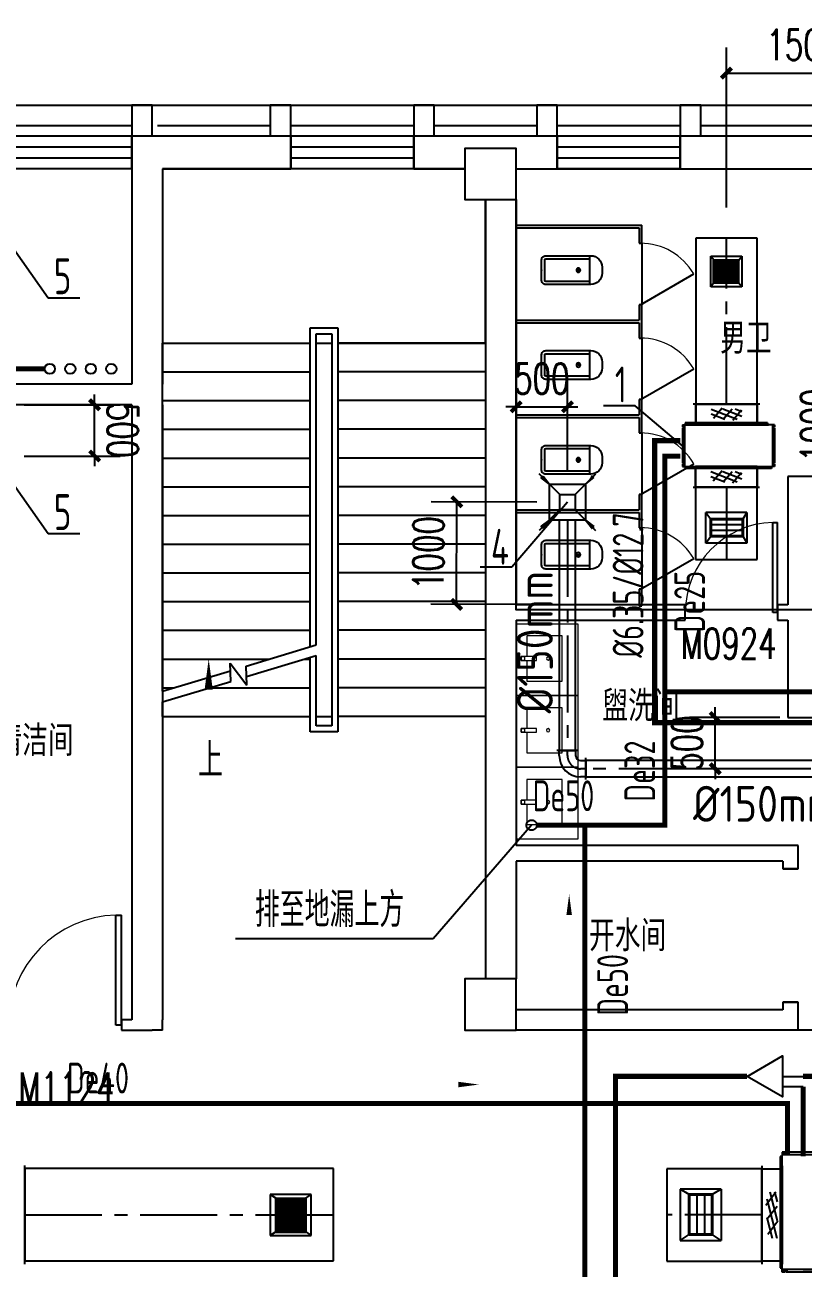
# Model space of a CAD drawing. Extents: x 1738143 to 1822243, y -608375 to -303375.
# Drawn here: x 1791736 to 1799328, y -386118 to -373993 of the extents above; entities that cross this region are included whole.
import ezdxf

# ---------------------------------------------------------------- set-up
doc = ezdxf.new("R2010")
doc.units = 0
doc.header["$LTSCALE"] = 1000
doc.header["$MEASUREMENT"] = 0
doc.linetypes.add('CENTER2', pattern=[1.125, 0.75, -0.125, 0.125, -0.125])
doc.linetypes.add('DASH', pattern=[0.35, 0.25, -0.1])
doc.layers.add('A-FLOR-IDEN', color=7, linetype='Continuous', lineweight=20)
doc.layers.add('A-LVTRY', color=145, linetype='Continuous', lineweight=20)
for name, color, linetype in [('COLUMN', 9, 'Continuous'), ('DIM-空冷凝水', 3, 'Continuous'), ('DIM_SYMB', 3, 'Continuous'), ('DUCT-排风中心线', 5, 'CENTER2'), ('DUCT-排风标注', 3, 'Continuous'), ('DUCT-排风管', 31, 'Continuous'), ('DUCT-排风管端线', 2, 'Continuous'), ('DUCT-排风风口', 7, 'Continuous'), ('DUCT-送风中心线', 5, 'CENTER2'), ('DUCT-送风标注', 3, 'Continuous'), ('DUCT-送风法兰', 2, 'Continuous'), ('DUCT-送风管', 4, 'Continuous'), ('DUCT-送风管端线', 2, 'Continuous'), ('DUCT-送风阀门', 7, 'Continuous'), ('LATRINE', 6, 'Continuous'), ('LVTRY', 6, 'Continuous'), ('PIPE-空冷凝水', 150, 'CENTER2'), ('STAIR', 2, 'Continuous'), ('TH_DIM', 3, 'Continuous'), ('TH_TEXT', 7, 'Continuous'), ('VPIPE-空冷凝水', 150, 'CENTER2'), ('VRV-EQUIP', 7, 'Continuous'), ('VRV-PIPE', 1, 'Continuous'), ('VRV-VPIPE', 1, 'Continuous'), ('VRV-配件', 1, 'Continuous'), ('WALL', 9, 'Continuous'), ('WINDOW', 4, 'Continuous'), ('WINDOW_TEXT', 7, 'Continuous'), ('采暖', 7, 'Continuous')]:
    doc.layers.add(name, color=color, linetype=linetype)
doc.styles.add('_TCH_DIM', font='SIMPLEX', dxfattribs={"bigfont": 'GBCBIG'})
doc.styles.add('_TCH_DIM_T3', font='SIMPLEX', dxfattribs={"width": 0.705882, "bigfont": 'GBCBIG'})
doc.styles.add('_TCH_WINDOW', font='SIMPLEX', dxfattribs={"height": 3.5, "bigfont": 'GBCBIG'})
doc.styles.add('ROS', font='simhei.ttf', dxfattribs={"width": 0.7})
doc.styles.get("Standard").update_dxf_attribs({"font": 'gbenor.shx', "bigfont": 'gbcbig.shx'})
doc.styles.add('TSSD_Rein', font='Tssdeng.shx', dxfattribs={"width": 0.7, "bigfont": 'hztxt.shx'})
doc.dimstyles.new('_TCH_ARCH&&100', dxfattribs={"dimtxt": 297.5, "dimasz": 100, "dimexe": 250, "dimexo": 300, "dimgap": 126.25, "dimtad": 1, "dimdec": 0, "dimzin": 0, "dimdsep": 46, "dimtxsty": '_TCH_DIM_T3', "dimblk": 'ARCHTICK', "dimcen": 0.09, "dimclrt": 7, "dimazin": 2, "dimtfac": 1, "dimtdec": 0, "dimtix": 1, "dimtmove": 2, "dimatfit": 3, "dimfxl": 30, "dimtolj": 1, "dimtzin": 0, "dimarcsym": 0})

# ---------------------------------------------------------------- blocks, each defined once
blk = doc.blocks.new('A$C549865D3')
at = {"layer": 'A-LVTRY'}
for points in [[(252, 500), (252, 458), (299, 458), (299, 500)], [(299, 500), (299, 310), (252, 310), (252, 500)]]:
    blk.add_lwpolyline(points, close=True, dxfattribs=at)
blk.add_lwpolyline([(299, 430), (550, 430), (550, 0), (0, 0), (0, 430), (252, 430)], dxfattribs=at)
blk.add_circle((275, 170), 20, dxfattribs=at)
blk = doc.blocks.new('2313414')
at = {"layer": 'A-LVTRY'}
blk.add_lwpolyline([(1698294, -109163), (1698294, -108463), (1698894, -108463), (1698894, -109163)], close=True, dxfattribs=at)
at = {"layer": 'A-LVTRY', "xscale": -0.8, "yscale": 0.8, "zscale": 0.8, "rotation": 90}
blk.add_blockref('A$C549865D3', (1698741, -108582), dxfattribs=at)
blk = doc.blocks.new('$lvtry$00000200')
at = {"color": 0}
for p, q in [((-110, -40), (-110, -470)), ((100, -30), (-100, -30)), ((110, -470), (110, -40))]:
    blk.add_line(p, q, dxfattribs=at)
blk.add_lwpolyline([(100, 0), (-100, 0, 0.414214), (-140, -40), (-140, -480, 0.414214), (-30, -590), (30, -590, 0.414214), (140, -480), (140, -40, 0.414214)], format="xyb", close=True, dxfattribs=at)
blk.add_lwpolyline([(140, -470), (-140, -470)], dxfattribs=at)
blk.add_circle((0, -359), 20, dxfattribs=at)
for centre, start, end in [((-100, -40), 90, 180), ((100, -40), 0, 90)]:
    blk.add_arc(centre, 10, start, end, dxfattribs=at)
for p in [(0, 0), (0, -359)]:
    blk.add_point(p, dxfattribs=at)
blk = doc.blocks.new('_FZHK')
blk.add_lwpolyline([(-0.5, -0.5), (0.5, -0.5), (0.5, 0.5), (-0.5, 0.5)], close=True)
blk = doc.blocks.new('$WINLIB2D$00000001')
at = {"color": 0}
for points in [[(-0.5, 0.5), (-0.5, -0.5)], [(-0.5, 0.5), (0.5, 0.5)], [(0.5, -0.5), (0.5, 0.5)], [(0.5, 0.167), (-0.5, 0.167)], [(0.5, -0.167), (-0.5, -0.167)], [(-0.5, -0.5), (0.5, -0.5)]]:
    blk.add_lwpolyline(points, dxfattribs=at)
blk = doc.blocks.new('$DorLib2D$00000001')
for p, q in [((0.45, 0.975), (0.5, 0.975)), ((0.45, 0), (0.45, 0.975)), ((0.5, 0), (0.5, 0.975)), ((0.5, 0), (0.45, 0))]:
    blk.add_line(p, q)
at = {"lineweight": 13}
blk.add_arc((0.475, 0), 0.975, 91.4693, 180, dxfattribs=at)
blk = doc.blocks.new('$TCHSYS$APDOOR2D')
blk.add_line((0.5, 0), (0, 0.866))
at = {"lineweight": 13}
blk.add_arc((0.5, 0), 1, 120, 180, dxfattribs=at)
blk = doc.blocks.new('A$C7281566F')
blk.add_line((8550.5, 10369.4), (6250.5, 10369.4))
for points in [[(-49.5, 19089.4), (-49.5, 19389.4), (-249.5, 19389.4), (-249.5, 19089.4)], [(1300.5, 19089.4), (1300.5, 19389.4), (1100.5, 19389.4), (1100.5, 19089.4)], [(1300.5, 19089.4), (1300.5, 19389.4), (1100.5, 19389.4), (1100.5, 19089.4)], [(2700.5, 19089.4), (2700.5, 19389.4), (2500.5, 19389.4), (2500.5, 19089.4)], [(3900.5, 19089.4), (3900.5, 19389.4), (3700.5, 19389.4), (3700.5, 19089.4)], [(5300.5, 19089.4), (5300.5, 19389.4), (5100.5, 19389.4), (5100.5, 19089.4)], [(-249.5, 19189.4), (-1449.5, 19189.4)], [(1100.5, 19189.4), (0.5, 19189.4)], [(1100.5, 19189.4), (0.5, 19189.4)], [(2500.5, 19189.4), (1300.5, 19189.4)], [(3700.5, 19189.4), (2700.5, 19189.4)], [(5100.5, 19189.4), (3900.5, 19189.4)], [(6400.5, 19189.4), (5300.5, 19189.4)]]:
    blk.add_lwpolyline(points)
at = {"layer": 'DIM_SYMB'}
blk.add_lwpolyline([(500.5, 13289.4, 0, 0, 0), (500.5, 13989.4, 0, 80, 0), (500.5, 13689.4, 0, 0, 0)], format="xyseb", dxfattribs=at)
at = {"layer": 'LATRINE'}
for p, q in [((3500.5, 18219.4), (4725.5, 18219.4)), ((3500.5, 18219.4), (3500.5, 18194.4)), ((3500.5, 18194.4), (4700.5, 18194.4)), ((4700.5, 18194.4), (4700.5, 18044.4)), ((4725.5, 18044.4), (4725.5, 18219.4)), ((4700.5, 18044.4), (4725.5, 18044.4)), ((4725.5, 18044.4, 400), (4725.5, 17444.4, 400)), ((4725.5, 17444.4), (4700.5, 17444.4)), ((4700.5, 17444.4), (4700.5, 17294.4)), ((4725.5, 17281.9), (4725.5, 17444.4)), ((3500.5, 17294.4), (4700.5, 17294.4)), ((3500.5, 17294.4), (3500.5, 17269.4)), ((3500.5, 17269.4), (4700.5, 17269.4)), ((4700.5, 17269.4), (4700.5, 17119.4)), ((4725.5, 17119.4), (4725.5, 17281.9)), ((4700.5, 17119.4), (4725.5, 17119.4)), ((4725.5, 17119.4, 400), (4725.5, 16519.4, 400)), ((4725.5, 16519.4), (4700.5, 16519.4)), ((4700.5, 16519.4), (4700.5, 16369.4)), ((4725.5, 16356.9), (4725.5, 16519.4)), ((3500.5, 16369.4), (4700.5, 16369.4)), ((3500.5, 16369.4), (3500.5, 16344.4)), ((3500.5, 16344.4), (4700.5, 16344.4)), ((4700.5, 16344.4), (4700.5, 16194.4)), ((4725.5, 16194.4), (4725.5, 16356.9)), ((4700.5, 16194.4), (4725.5, 16194.4)), ((4725.5, 16194.4, 400), (4725.5, 15594.4, 400)), ((4725.5, 15594.4), (4700.5, 15594.4)), ((4700.5, 15594.4), (4700.5, 15444.4)), ((4725.5, 15431.9), (4725.5, 15594.4)), ((3500.5, 15444.4), (4700.5, 15444.4)), ((3500.5, 15444.4), (3500.5, 15419.4)), ((3500.5, 15419.4), (4700.5, 15419.4)), ((4700.5, 15419.4), (4700.5, 15269.4)), ((4725.5, 15269.4), (4725.5, 15431.9)), ((4700.5, 15269.4), (4725.5, 15269.4)), ((4725.5, 15269.4, 400), (4725.5, 14669.4, 400)), ((4725.5, 14669.4), (4700.5, 14669.4)), ((4700.5, 14669.4), (4700.5, 14506.9)), ((4725.5, 14506.9), (4725.5, 14669.4)), ((4700.5, 14506.9), (4725.5, 14506.9))]:
    blk.add_line(p, q, dxfattribs=at)
at = {"layer": 'STAIR'}
for p, q in [((3000.5, 18769.4), (50.5, 18769.4)), ((50.5, 18769.4), (50.5, 17069.4)), ((3200.5, 17069.4), (3200.5, 18469.4)), ((1490.5, 14109.5), (1490.5, 17219.4)), ((1490.5, 17219.4), (1760.5, 17219.4)), ((1760.5, 17219.4), (1760.5, 13279.4)), ((1550.5, 14127.6), (1550.5, 17159.4)), ((1550.5, 17159.4), (1700.5, 17159.4)), ((1700.5, 17159.4), (1700.5, 13339.4)), ((50.5, 13675.5), (50.5, 17069.4)), ((50.5, 17069.4), (1490.5, 17069.4)), ((50.5, 17069.4), (1490.5, 17069.4)), ((1550.5, 14127.6), (1550.5, 17069.4)), ((1550.5, 17069.4), (1700.5, 17069.4)), ((1700.5, 17069.4), (1700.5, 13429.4)), ((3200.5, 17069.4), (1760.5, 17069.4)), ((1760.5, 17069.4), (3200.5, 17069.4)), ((3200.5, 17069.4), (3200.5, 13429.4)), ((50.5, 16789.4), (1490.5, 16789.4)), ((3200.5, 16789.4), (1760.5, 16789.4)), ((50.5, 16509.4), (1490.5, 16509.4)), ((3200.5, 16509.4), (1760.5, 16509.4)), ((50.5, 16229.4), (1490.5, 16229.4)), ((3200.5, 16229.4), (1760.5, 16229.4)), ((50.5, 15949.4), (1490.5, 15949.4)), ((3200.5, 15949.4), (1760.5, 15949.4)), ((50.5, 15669.4), (1490.5, 15669.4)), ((3200.5, 15669.4), (1760.5, 15669.4)), ((50.5, 15389.4), (1490.5, 15389.4)), ((3200.5, 15389.4), (1760.5, 15389.4)), ((50.5, 15109.4), (1490.5, 15109.4)), ((3200.5, 15109.4), (1760.5, 15109.4)), ((50.5, 14829.4), (1490.5, 14829.4)), ((3200.5, 14829.4), (1760.5, 14829.4)), ((50.5, 14549.4), (1490.5, 14549.4)), ((3200.5, 14549.4), (1760.5, 14549.4)), ((50.5, 14269.4), (1490.5, 14269.4)), ((3200.5, 14269.4), (1760.5, 14269.4)), ((865.9, 13921.3), (1550.5, 14127.6)), ((50.5, 13989.4), (1091.8, 13989.4)), ((716.1, 13771.7), (710.6, 13950)), ((710.6, 13950), (871.6, 13734.6)), ((869.1, 13817.8), (1550.5, 14023.2)), ((1438.3, 13989.4), (1490.5, 13989.4)), ((1490.5, 13279.4), (1490.5, 14005.1)), ((1550.5, 13429.4), (1550.5, 14023.2)), ((1550.5, 13339.4), (1550.5, 14023.2)), ((3200.5, 13989.4), (1760.5, 13989.4)), ((50.5, 13675.5), (712.9, 13875.2)), ((871.6, 13734.6), (865.9, 13921.3)), ((50.5, 13571.1), (716.1, 13771.7)), ((50.5, 13709.4), (162.8, 13709.4)), ((509.3, 13709.4), (1490.5, 13709.4)), ((3200.5, 13709.4), (1760.5, 13709.4)), ((50.5, 13429.4), (50.5, 13571.1)), ((50.5, 13429.4), (1490.5, 13429.4)), ((1550.5, 13429.4), (1700.5, 13429.4)), ((1700.5, 13339.4), (1550.5, 13339.4)), ((3200.5, 13429.4), (1760.5, 13429.4)), ((1760.5, 13279.4), (1490.5, 13279.4))]:
    blk.add_line(p, q, dxfattribs=at)
at = {"layer": 'WALL'}
for p, q in [((-49.5, 19089.4), (-249.5, 19089.4)), ((-249.5, 19089.4), (-249.5, 18769.4)), ((1300.5, 19089.4), (-49.5, 19089.4)), ((1300.5, 18769.4), (1300.5, 19089.4)), ((3200.5, 19089.4), (2500.5, 19089.4)), ((2500.5, 19089.4), (2500.5, 18769.4)), ((3900.5, 19089.4), (3200.5, 19089.4)), ((3900.5, 18769.4), (3900.5, 19089.4)), ((6600.5, 19089.4), (5100.5, 19089.4)), ((5100.5, 19089.4), (5100.5, 18769.4)), ((-249.5, 18769.4), (-249.5, 16669.4)), ((50.5, 18769.4), (1300.5, 18769.4)), ((50.5, 18769.4), (50.5, 16669.4)), ((2500.5, 18769.4), (3000.5, 18769.4)), ((3500.5, 18769.4), (3900.5, 18769.4)), ((5100.5, 18769.4), (6600.5, 18769.4)), ((3200.5, 18469.4), (3200.5, 14469.4)), ((3500.5, 18469.4), (3500.5, 14519.4)), ((-249.5, 16669.4), (-2199.5, 16669.4)), ((50.5, 16669.4), (50.5, 16669.4)), ((50.5, 16469.4), (50.5, 16669.4)), ((-249.5, 16469.4), (-2199.5, 16469.4)), ((-249.5, 16469.4), (-249.5, 10469.4)), ((50.5, 16469.4), (50.5, 16469.4)), ((50.5, 16469.4), (50.5, 10469.4)), ((6150.5, 15769.4), (6150.5, 14519.4)), ((8463, 15769.4), (6150.5, 15769.4)), ((3200.5, 14469.4), (3200.5, 12069.4)), ((5150.5, 14519.4), (3500.5, 14519.4)), ((5150.5, 14369.4), (5150.5, 14519.4)), ((6150.5, 14519.4), (6050.5, 14519.4)), ((6050.5, 14519.4), (6050.5, 14369.4)), ((3500.5, 14369.4), (5150.5, 14369.4)), ((3500.5, 14369.4), (3500.5, 12169.4)), ((6050.5, 14369.4), (6150.5, 14369.4)), ((6150.5, 14369.4), (6150.5, 13419.4)), ((6150.5, 13419.4), (6550.5, 13419.4)), ((6250.5, 12169.4), (3500.5, 12169.4)), ((6250.5, 11944.4), (6250.5, 12169.4)), ((3200.5, 12069.4), (3200.5, 10869.4)), ((6100.5, 12019.4), (3500.5, 12019.4)), ((3500.5, 12019.4), (3500.5, 10869.4)), ((6100.5, 12019.4), (6100.5, 11944.4)), ((6100.5, 11944.4), (6250.5, 11944.4)), ((6100.5, 10569.4), (3500.5, 10569.4)), ((6250.5, 10643.9), (6100.5, 10643.9)), ((6100.5, 10643.9), (6100.5, 10569.4)), ((6250.5, 10369.4), (6250.5, 10643.9)), ((-249.5, 10469.4), (-349.5, 10469.4)), ((-349.5, 10469.4), (-349.5, 10369.4)), ((50.5, 10469.4), (50.5, 10469.4)), ((50.5, 10369.4), (50.5, 10469.4)), ((-349.5, 10369.4), (-49.5, 10369.4)), ((50.5, 10369.4), (-49.5, 10369.4)), ((6250.5, 10369.4), (3500.5, 10369.4))]:
    blk.add_line(p, q, dxfattribs=at)
at = {"layer": 'WINDOW', "linetype": 'DASH'}
for p, q in [((6250.5, 11944.4), (6100.5, 11944.4)), ((6100.5, 10643.9), (6250.5, 10643.9))]:
    blk.add_line(p, q, dxfattribs=at)
at = {"layer": 'A-LVTRY'}
for p in [(-1694793, 122796.5), (-1694793, 122096.5), (-1694793, 121396.5)]:
    blk.add_blockref('2313414', p, dxfattribs=at)
at = {"layer": 'COLUMN', "xscale": 500, "yscale": 500, "zscale": 500, "rotation": 90}
for p in [(3250.5, 18719.4), (3250.5, 10619.4)]:
    blk.add_blockref('_FZHK', p, dxfattribs=at)
at = {"layer": 'LATRINE', "xscale": 600, "yscale": 600, "zscale": 25, "rotation": 270}
for p in [(4713, 17744.4), (4713, 16819.4), (4713, 15894.4), (4713, 14969.4)]:
    blk.add_blockref('$TCHSYS$APDOOR2D', p, dxfattribs=at)
at = {"layer": 'LVTRY', "extrusion": (0, 0, -1), "zscale": -1, "rotation": 270}
for p in [(-3748.3, 17781.9, 0), (-3748.3, 16856.9, 0), (-3748.3, 15931.9, 0), (-3748.3, 15006.9, 0)]:
    blk.add_blockref('$lvtry$00000200', p, dxfattribs=at)
at = {"layer": 'WINDOW', "xscale": 1200, "yscale": 320, "zscale": 1200, "rotation": 180}
for p in [(-849.5, 18929.4), (1900.5, 18929.4), (4500.5, 18929.4)]:
    blk.add_blockref('$WINLIB2D$00000001', p, dxfattribs=at)
at = {"layer": 'WINDOW'}
ref = blk.add_blockref('$DorLib2D$00000001', (5600.5, 14444.4), dxfattribs=dict(at, xscale=-900, yscale=-900, zscale=-900, rotation=180.0000000000262))
ref.add_attrib('A', 'M0924', (5105.5, 13990.7), dxfattribs={"layer": 'WINDOW_TEXT', "height": 297.5, "style": '_TCH_WINDOW', "width": 0.705882})
ref = blk.add_blockref('$DorLib2D$00000001', (-899.5, 10419.4), dxfattribs=dict(at, xscale=-1100, yscale=-1100, zscale=-1100, rotation=180))
ref.add_attrib('A', 'M1124', (-1354.5, 9660.8), dxfattribs={"layer": 'WINDOW_TEXT', "height": 297.5, "style": '_TCH_WINDOW', "width": 0.705882})
at = {"layer": 'A-FLOR-IDEN', "style": 'ROS', "width": 0.7}
for s, p in [('男卫', (5489.8, 16995.6)), ('盥洗间', (4341.4, 13410.2)), ('清洁间', (-1570.3, 13072)), ('开水间', (4211.2, 11168.5))]:
    blk.add_text(s, height=262.87, dxfattribs=at).set_placement(p)
at = {"layer": 'DIM_SYMB', "color": 7, "style": '_TCH_DIM'}
blk.add_text('上', height=337.6, dxfattribs=at).set_placement((396.3, 12834.4))
blk = doc.blocks.new('_ArchTick')
at = {"color": 0, "linetype": 'ByBlock', "const_width": 0.4}
blk.add_lwpolyline([(-0.5, -0.5), (0.5, 0.5)], dxfattribs=at)
blk = doc.blocks.new('*D839')
at = {"layer": 'Defpoints', "color": 0, "transparency": 16777216}
for p in [(1791429, -377698), (1792416, -377698), (1791429, -378198)]:
    blk.add_point(p, dxfattribs=at)
at = {"layer": 'TH_DIM', "color": 0, "lineweight": -2, "transparency": 16777216}
for p, q in [((1792416, -377698), (1792416, -377598)), ((1791729, -377698), (1792666, -377698)), ((1792416, -378198), (1792416, -377698)), ((1791729, -378198), (1792666, -378198)), ((1792416, -378198), (1792416, -378298))]:
    blk.add_line(p, q, dxfattribs=at)
at = {"layer": 'TH_DIM', "color": 0, "lineweight": -2, "transparency": 16777216, "xscale": 100, "yscale": 100, "zscale": 100}
for p, rotation in [((1792416, -377698), 270.0078187114077), ((1792416, -378198), 90.00781871140771)]:
    blk.add_blockref('_ArchTick', p, dxfattribs=dict(at, rotation=rotation))
at = {"layer": 'TH_DIM', "color": 7, "transparency": 16777216, "insert": (1792691, -377948), "char_height": 297.5, "attachment_point": 5, "rotation": 270.0078, "style": '_TCH_DIM_T3'}
blk.add_mtext('\\A1;500', dxfattribs=at)
blk = doc.blocks.new('*D871')
at = {"layer": 'Defpoints', "color": 0, "transparency": 16777216}
for p in [(1800079, -374463), (1798580, -376074), (1800079, -376074)]:
    blk.add_point(p, dxfattribs=at)
at = {"layer": 'TH_DIM', "color": 0, "lineweight": -2, "transparency": 16777216}
for p, q in [((1798580, -375774), (1798580, -374213)), ((1800079, -375774), (1800079, -374213)), ((1798580, -374463), (1800079, -374463))]:
    blk.add_line(p, q, dxfattribs=at)
at = {"layer": 'TH_DIM', "color": 0, "lineweight": -2, "transparency": 16777216, "xscale": 100, "yscale": 100, "zscale": 100, "rotation": 180}
blk.add_blockref('_ArchTick', (1798580, -374463), dxfattribs=at)
at = {"layer": 'TH_DIM', "color": 0, "lineweight": -2, "transparency": 16777216, "xscale": 100, "yscale": 100, "zscale": 100}
blk.add_blockref('_ArchTick', (1800079, -374463), dxfattribs=at)
at = {"layer": 'TH_DIM', "color": 7, "transparency": 16777216, "insert": (1799330, -374188), "char_height": 297.5, "attachment_point": 5, "style": '_TCH_DIM_T3'}
blk.add_mtext('\\A1;1500', dxfattribs=at)
blk = doc.blocks.new('*D877')
at = {"layer": 'Defpoints', "color": 0, "transparency": 16777216}
for p in [(1799729, -377398), (1800729, -377398), (1800729, -378398)]:
    blk.add_point(p, dxfattribs=at)
at = {"layer": 'TH_DIM', "color": 0, "lineweight": -2, "transparency": 16777216}
for p, q in [((1800429, -377398), (1799479, -377398)), ((1799729, -378398), (1799729, -377398)), ((1800429, -378398), (1799479, -378398))]:
    blk.add_line(p, q, dxfattribs=at)
at = {"layer": 'TH_DIM', "color": 0, "lineweight": -2, "transparency": 16777216, "xscale": 100, "yscale": 100, "zscale": 100}
for p, rotation in [((1799729, -377398), 89.99609064430463), ((1799729, -378398), 269.9960906443046)]:
    blk.add_blockref('_ArchTick', p, dxfattribs=dict(at, rotation=rotation))
at = {"layer": 'TH_DIM', "color": 7, "transparency": 16777216, "insert": (1799454, -377898), "char_height": 297.5, "attachment_point": 5, "rotation": 89.9961, "style": '_TCH_DIM_T3'}
blk.add_mtext('\\A1;1000', dxfattribs=at)
blk = doc.blocks.new('*D879')
at = {"layer": 'Defpoints', "color": 0, "transparency": 16777216}
for p in [(1795950, -378645), (1797029, -378648), (1797026, -379648)]:
    blk.add_point(p, dxfattribs=at)
at = {"layer": 'TH_DIM', "color": 0, "lineweight": -2, "transparency": 16777216}
for p, q in [((1796729, -378647), (1795700, -378644)), ((1795947, -379645), (1795950, -378645)), ((1796726, -379647), (1795697, -379644))]:
    blk.add_line(p, q, dxfattribs=at)
at = {"layer": 'TH_DIM', "color": 0, "lineweight": -2, "transparency": 16777216, "xscale": 100, "yscale": 100, "zscale": 100}
for p, rotation in [((1795950, -378645), 89.85025569011748), ((1795947, -379645), 269.8502556901175)]:
    blk.add_blockref('_ArchTick', p, dxfattribs=dict(at, rotation=rotation))
at = {"layer": 'TH_DIM', "color": 7, "transparency": 16777216, "insert": (1795673, -379144), "char_height": 297.5, "attachment_point": 5, "rotation": 89.8503, "style": '_TCH_DIM_T3'}
blk.add_mtext('\\A1;1000', dxfattribs=at)
blk = doc.blocks.new('*D880')
at = {"layer": 'Defpoints', "color": 0, "transparency": 16777216}
for p in [(1797029, -377718), (1796529, -378648), (1797029, -378648)]:
    blk.add_point(p, dxfattribs=at)
at = {"layer": 'TH_DIM', "color": 0, "lineweight": -2, "transparency": 16777216}
for p, q in [((1796529, -378348), (1796529, -377468)), ((1797029, -378348), (1797029, -377468)), ((1796529, -377718), (1796429, -377718)), ((1796529, -377718), (1797029, -377718)), ((1797029, -377718), (1797129, -377718))]:
    blk.add_line(p, q, dxfattribs=at)
at = {"layer": 'TH_DIM', "color": 0, "lineweight": -2, "transparency": 16777216, "xscale": 100, "yscale": 100, "zscale": 100}
blk.add_blockref('_ArchTick', (1796529, -377718), dxfattribs=at)
at = {"layer": 'TH_DIM', "color": 0, "lineweight": -2, "transparency": 16777216, "xscale": 100, "yscale": 100, "zscale": 100, "rotation": 180}
blk.add_blockref('_ArchTick', (1797029, -377718), dxfattribs=at)
at = {"layer": 'TH_DIM', "color": 7, "transparency": 16777216, "insert": (1796779, -377443), "char_height": 297.5, "attachment_point": 5, "style": '_TCH_DIM_T3'}
blk.add_mtext('\\A1;500', dxfattribs=at)
blk = doc.blocks.new('*D882')
at = {"layer": 'Defpoints', "color": 0, "transparency": 16777216}
for p in [(1798471, -380748), (1799401, -380748), (1799401, -381248)]:
    blk.add_point(p, dxfattribs=at)
at = {"layer": 'TH_DIM', "color": 0, "lineweight": -2, "transparency": 16777216}
for p, q in [((1798471, -380748), (1798471, -380648)), ((1799101, -380748), (1798221, -380748)), ((1798471, -381248), (1798471, -380748)), ((1799101, -381248), (1798221, -381248)), ((1798471, -381248), (1798471, -381348))]:
    blk.add_line(p, q, dxfattribs=at)
at = {"layer": 'TH_DIM', "color": 0, "lineweight": -2, "transparency": 16777216, "xscale": 100, "yscale": 100, "zscale": 100}
for p, rotation in [((1798471, -380748), 270), ((1798471, -381248), 90)]:
    blk.add_blockref('_ArchTick', p, dxfattribs=dict(at, rotation=rotation))
at = {"layer": 'TH_DIM', "color": 7, "transparency": 16777216, "insert": (1798196, -380998), "char_height": 297.5, "attachment_point": 5, "rotation": 90, "style": '_TCH_DIM_T3'}
blk.add_mtext('\\A1;500', dxfattribs=at)
blk = doc.blocks.new('$风口$00000138')
for p, q in [((-195, 130), (195, 130)), ((-195, -130), (-195, 130)), ((-160, 95), (-195, 130)), ((160, 95), (-160, 95)), ((160, 95), (195, 130)), ((160, -95), (160, 95)), ((195, 130), (195, -130)), ((-160, -95), (-195, -130)), ((195, -130), (-195, -130)), ((-160, -95), (160, -95)), ((160, -95), (195, -130))]:
    blk.add_line(p, q)
at = {"lineweight": 40}
blk.add_line((-160, 95), (-160, -95), dxfattribs=at)
at = {"lineweight": -3}
for p, q in [((-140, -95), (-140, 95)), ((-135, 95), (-135, -95)), ((-115, -95), (-115, 95)), ((-110, 95), (-110, -95)), ((-90, -95), (-90, 95)), ((-85, 95), (-85, -95)), ((-65, -95), (-65, 95)), ((-60, 95), (-60, -95)), ((-40, -95), (-40, 95)), ((-35, 95), (-35, -95)), ((-15, -95), (-15, 95)), ((-10, 95), (-10, -95)), ((10, -95), (10, 95)), ((15, 95), (15, -95)), ((35, -95), (35, 95)), ((40, 95), (40, -95)), ((60, -95), (60, 95)), ((65, 95), (65, -95)), ((85, -95), (85, 95)), ((90, 95), (90, -95)), ((110, -95), (110, 95)), ((115, 95), (115, -95)), ((135, -95), (135, 95)), ((140, 95), (140, -95)), ((-140, 68.5), (-160, 68.5)), ((-160, 64), (-140, 64)), ((-140, 42), (-160, 42)), ((-160, 37.5), (-140, 37.5)), ((-140, 15.5), (-160, 15.5)), ((-160, 11), (-140, 11)), ((-115, 68.5), (-135, 68.5)), ((-135, 64), (-115, 64)), ((-115, 42), (-135, 42)), ((-135, 37.5), (-115, 37.5)), ((-115, 15.5), (-135, 15.5)), ((-135, 11), (-115, 11)), ((-90, 68.5), (-110, 68.5)), ((-110, 64), (-90, 64)), ((-90, 42), (-110, 42)), ((-110, 37.5), (-90, 37.5)), ((-90, 15.5), (-110, 15.5)), ((-110, 11), (-90, 11)), ((-65, 68.5), (-85, 68.5)), ((-85, 64), (-65, 64)), ((-65, 42), (-85, 42)), ((-85, 37.5), (-65, 37.5)), ((-65, 15.5), (-85, 15.5)), ((-85, 11), (-65, 11)), ((-40, 68.5), (-60, 68.5)), ((-60, 64), (-40, 64)), ((-40, 42), (-60, 42)), ((-60, 37.5), (-40, 37.5)), ((-40, 15.5), (-60, 15.5)), ((-60, 11), (-40, 11)), ((-15, 68.5), (-35, 68.5)), ((-35, 64), (-15, 64)), ((-15, 42), (-35, 42)), ((-35, 37.5), (-15, 37.5)), ((-15, 15.5), (-35, 15.5)), ((-35, 11), (-15, 11)), ((10, 68.5), (-10, 68.5)), ((-10, 64), (10, 64)), ((10, 42), (-10, 42)), ((-10, 37.5), (10, 37.5)), ((10, 15.5), (-10, 15.5)), ((-10, 11), (10, 11)), ((35, 68.5), (15, 68.5)), ((15, 64), (35, 64)), ((35, 42), (15, 42)), ((15, 37.5), (35, 37.5)), ((35, 15.5), (15, 15.5)), ((15, 11), (35, 11)), ((60, 68.5), (40, 68.5)), ((40, 64), (60, 64)), ((60, 42), (40, 42)), ((40, 37.5), (60, 37.5)), ((60, 15.5), (40, 15.5)), ((40, 11), (60, 11)), ((85, 68.5), (65, 68.5)), ((65, 64), (85, 64)), ((85, 42), (65, 42)), ((65, 37.5), (85, 37.5)), ((85, 15.5), (65, 15.5)), ((65, 11), (85, 11)), ((110, 68.5), (90, 68.5)), ((90, 64), (110, 64)), ((110, 42), (90, 42)), ((90, 37.5), (110, 37.5)), ((110, 15.5), (90, 15.5)), ((90, 11), (110, 11)), ((135, 68.5), (115, 68.5)), ((115, 64), (135, 64)), ((135, 42), (115, 42)), ((115, 37.5), (135, 37.5)), ((135, 15.5), (115, 15.5)), ((115, 11), (135, 11)), ((160, 68.5), (140, 68.5)), ((140, 64), (160, 64)), ((160, 42), (140, 42)), ((140, 37.5), (160, 37.5)), ((160, 15.5), (140, 15.5)), ((140, 11), (160, 11)), ((-140, -11), (-160, -11)), ((-160, -15.5), (-140, -15.5)), ((-140, -37.5), (-160, -37.5)), ((-160, -42), (-140, -42)), ((-140, -64), (-160, -64)), ((-160, -68.5), (-140, -68.5)), ((-115, -11), (-135, -11)), ((-135, -15.5), (-115, -15.5)), ((-115, -37.5), (-135, -37.5)), ((-135, -42), (-115, -42)), ((-115, -64), (-135, -64)), ((-135, -68.5), (-115, -68.5)), ((-90, -11), (-110, -11)), ((-110, -15.5), (-90, -15.5)), ((-90, -37.5), (-110, -37.5)), ((-110, -42), (-90, -42)), ((-90, -64), (-110, -64)), ((-110, -68.5), (-90, -68.5)), ((-65, -11), (-85, -11)), ((-85, -15.5), (-65, -15.5)), ((-65, -37.5), (-85, -37.5)), ((-85, -42), (-65, -42)), ((-65, -64), (-85, -64)), ((-85, -68.5), (-65, -68.5)), ((-40, -11), (-60, -11)), ((-60, -15.5), (-40, -15.5)), ((-40, -37.5), (-60, -37.5)), ((-60, -42), (-40, -42)), ((-40, -64), (-60, -64)), ((-60, -68.5), (-40, -68.5)), ((-15, -11), (-35, -11)), ((-35, -15.5), (-15, -15.5)), ((-15, -37.5), (-35, -37.5)), ((-35, -42), (-15, -42)), ((-15, -64), (-35, -64)), ((-35, -68.5), (-15, -68.5)), ((10, -11), (-10, -11)), ((-10, -15.5), (10, -15.5)), ((10, -37.5), (-10, -37.5)), ((-10, -42), (10, -42)), ((10, -64), (-10, -64)), ((-10, -68.5), (10, -68.5)), ((35, -11), (15, -11)), ((15, -15.5), (35, -15.5)), ((35, -37.5), (15, -37.5)), ((15, -42), (35, -42)), ((35, -64), (15, -64)), ((15, -68.5), (35, -68.5)), ((60, -11), (40, -11)), ((40, -15.5), (60, -15.5)), ((60, -37.5), (40, -37.5)), ((40, -42), (60, -42)), ((60, -64), (40, -64)), ((40, -68.5), (60, -68.5)), ((85, -11), (65, -11)), ((65, -15.5), (85, -15.5)), ((85, -37.5), (65, -37.5)), ((65, -42), (85, -42)), ((85, -64), (65, -64)), ((65, -68.5), (85, -68.5)), ((110, -11), (90, -11)), ((90, -15.5), (110, -15.5)), ((110, -37.5), (90, -37.5)), ((90, -42), (110, -42)), ((110, -64), (90, -64)), ((90, -68.5), (110, -68.5)), ((135, -11), (115, -11)), ((115, -15.5), (135, -15.5)), ((135, -37.5), (115, -37.5)), ((115, -42), (135, -42)), ((135, -64), (115, -64)), ((115, -68.5), (135, -68.5)), ((160, -11), (140, -11)), ((140, -15.5), (160, -15.5)), ((160, -37.5), (140, -37.5)), ((140, -42), (160, -42)), ((160, -64), (140, -64)), ((140, -68.5), (160, -68.5))]:
    blk.add_line(p, q, dxfattribs=at)
blk = doc.blocks.new('$风口$00000108')
for p, q in [((-250, 135), (-190, 75)), ((-250, -135), (-250, 135)), ((250, 135), (200, 75)), ((250, 135), (250, -135)), ((200, 25), (-190, 25)), ((-250, -135), (-190, -75)), ((200, -25), (-190, -25)), ((200, -75), (250, -135)), ((250, -135), (-250, -135))]:
    blk.add_line(p, q)
at = {"linetype": 'Continuous'}
blk.add_line((250, 135), (-250, 135), dxfattribs=at)
at = {"lineweight": 40}
for p, q in [((-190, 75), (200, 75)), ((-190, -75), (-190, 75)), ((200, 75), (200, -75)), ((-190, -75), (200, -75))]:
    blk.add_line(p, q, dxfattribs=at)
blk = doc.blocks.new('$VRV_海信日立$00000013')
for p, q in [((-450, 135), (-430, 135)), ((-450, 135), (-450, 118.25)), ((-443.5, 118.25), (-450, 118.25)), ((-443.5, 111.75), (-450, 111.75)), ((-450, 111.75), (-450, -111.75)), ((-443.5, 118.25), (-443.5, 121.5)), ((-443.5, 108.5), (-443.5, 111.75)), ((-436.5, 121.5), (-436.5, 108.5)), ((-430, 135), (-430, -135)), ((-429.6, 134.6), (-430, 134.6)), ((-430, -0.5), (-430, 134.6)), ((-429.6, 135), (-429.6, 134.6)), ((-429.6, 135), (389, 135)), ((-429, 135.5), (-429, 135)), ((389, 135.5), (-429, 135.5)), ((389, 135), (-429, 135)), ((382, 147.5), (-422, 147.5)), ((-422, 147.5), (-422, 135.5)), ((375, 135.5), (375, 135)), ((382, 147.5), (382, 135.5)), ((389, 135.5), (389, 135)), ((389, 134.6), (389, 135)), ((430, 134.6), (389, 134.6)), ((430, 134.6), (429.6, 134.6)), ((430, 135), (430, -135)), ((450, 135), (430, 135)), ((430, 134.6), (430, -6.5)), ((436.5, 121.5), (436.5, 108.5)), ((443.5, 118.25), (443.5, 121.5)), ((443.5, 118.25), (450, 118.25)), ((443.5, 111.75), (450, 111.75)), ((443.5, 108.5), (443.5, 111.75)), ((450, 135), (450, 118.25)), ((450, 111.75), (450, -111.75)), ((430, -46.617211), (430, -74.743728)), ((-443.5, -111.75), (-450, -111.75)), ((-450, -118.25), (-450, -135)), ((-443.5, -118.25), (-450, -118.25)), ((-450, -135), (-430, -135)), ((-443.5, -108.5), (-443.5, -111.75)), ((-443.5, -118.25), (-443.5, -121.5)), ((-436.5, -121.5), (-436.5, -108.5)), ((-430, -134.6), (-429.6, -134.6)), ((-429.6, -134.6), (-429.6, -135)), ((-429.6, -135), (-425, -135)), ((-425, -135), (425.014933, -135)), ((-425, -135.5), (-425, -135)), ((-425, -135.5), (425.014933, -135.5)), ((-418, -147.5), (-418, -135)), ((418, -147.5), (-418, -147.5)), ((418, -135.5), (418, -147.5)), ((425, -135), (425, -135.5)), ((429.6, -135), (425.014933, -135)), ((430, -134.6), (429.6, -134.6)), ((429.6, -134.6), (429.6, -135)), ((430, -84.256272), (430, -135)), ((450, -135), (430, -135)), ((436.5, -108.5), (436.5, -121.5)), ((443.5, -108.5), (443.5, -111.75)), ((443.5, -111.75), (450, -111.75)), ((443.5, -118.25), (450, -118.25)), ((443.5, -118.25), (443.5, -121.5)), ((450, -118.25), (450, -135))]:
    blk.add_line(p, q)
for centre, start, end in [((-440, 121.5), 90, 180), ((-440, 108.5), 180, 270), ((-440, 121.5), 0, 90), ((-440, 108.5), 270, 0), ((440, 121.5), 90, 180), ((440, 108.5), 180, 270), ((440, 121.5), 0, 90), ((440, 108.5), 270, 0), ((-440, -108.5), 90, 180), ((-440, -121.5), 180, 270), ((-440, -108.5), 0, 90), ((-440, -121.5), 270, 0), ((440, -108.5), 90, 180), ((440, -121.5), 180, 270), ((440, -108.5), 0, 90), ((440, -121.5), 270, 0)]:
    blk.add_arc(centre, 3.5, start, end)
blk = doc.blocks.new('00000589Body')
at = {"color": 0, "linetype": 'ByBlock', "lineweight": -2}
for p, q in [((250, 500), (-250, 500)), ((-250, -500), (-250, 500)), ((250, -500), (250, 500)), ((-250, -500), (250, -500))]:
    blk.add_line(p, q, dxfattribs=at)
at = {"color": 0, "linetype": 'ByBlock'}
for p, q in [((-125, -174), (120, 250)), ((-125, 26), (4, 250)), ((145, 69), (-105, 213)), ((125, -93), (-125, 51)), ((-53, -250), (125, 59)), ((96, -246), (-154, -102)), ((62, -250), (125, -141))]:
    blk.add_line(p, q, dxfattribs=at)
blk = doc.blocks.new('$风口$00000069')
h = blk.add_hatch(color=256)
h.paths.add_polyline_path([(-178, 178), (-248, 243), (-236, 252)])
h.paths.add_polyline_path([(-175, 175), (-258, 236), (-248, 243)])
for points in [[(-258, 236), (-258, 236), (-245, 248), (-244, 247)], [(-248, 243), (-249, 244), (-238, 254), (-236, 252)], [(245, 245), (246, 246), (235, 256), (233, 253)], [(256, 239), (256, 239), (246, 246), (245, 245)], [(-246, -247), (-247, -248), (-256, -236), (-254, -235)], [(257, -237), (257, -237), (248, -245), (247, -244)], [(-239, -257), (-239, -257), (-247, -248), (-246, -247)], [(247, -244), (248, -245), (237, -254), (235, -252)]]:
    blk.add_hatch(color=256).paths.add_polyline_path(points)
h = blk.add_hatch(color=256)
h.paths.add_polyline_path([(178, 177), (245, 245), (233, 253)])
h.paths.add_polyline_path([(175, 175), (256, 239), (245, 245)])
h = blk.add_hatch(color=256)
h.paths.add_polyline_path([(-178, -178), (-246, -247), (-254, -234)])
h.paths.add_polyline_path([(-175, -175), (-239, -257), (-246, -247)])
h = blk.add_hatch(color=256)
h.paths.add_polyline_path([(177, -177), (247, -244), (235, -252)])
h.paths.add_polyline_path([(174, -175), (257, -237), (247, -244)])
for p, q in [((-75, 75), (-275, 275)), ((-258, 236), (-237, 255)), ((-258, 236), (-236, 252)), ((-236, 252), (-178, 177)), ((75, 75), (276, 276)), ((235, 256), (233, 253)), ((256, 239), (233, 253)), ((256, 239), (234, 256)), ((234, 256), (235, 256)), ((-176, 175), (-258, 236)), ((-258, 236), (-250, 236)), ((-175, -175), (-175, 175)), ((-175, 175), (175, 175)), ((175, 175), (256, 239)), ((175, 175), (175, -175)), ((256, 239), (247, 238)), ((-75, -75), (-75, 75)), ((-75, 75), (75, 75)), ((75, 75), (75, -75)), ((-76, -76), (-276, -276)), ((75, -75), (-75, -75)), ((75, -75), (275, -275)), ((-257, -236), (-256, -236)), ((-239, -257), (-257, -236)), ((-256, -236), (-253, -234)), ((-254, -234), (-178, -178)), ((-239, -257), (-254, -234)), ((-176, -176), (-239, -257)), ((175, -175), (-175, -175)), ((175, -175), (257, -237)), ((235, -252), (177, -177)), ((257, -237), (235, -252)), ((257, -237), (236, -255)), ((257, -237), (248, -236)), ((-239, -257), (-238, -248)), ((237, -254), (234, -251)), ((236, -255), (237, -254))]:
    blk.add_line(p, q)

msp = doc.modelspace()

# ---------------------------------------------------------------- hatches: boundary and pattern name
at = {"layer": 'PIPE-空冷凝水', "linetype": 'CENTER2'}
for points in [[(1797980.1, -378200.1), (1797980.1, -378175.1), (1797955.1, -378175.1)], [(1797980.1, -378200.1), (1797955.1, -378200.1), (1797955.1, -378175.1)], [(1797980.1, -381797.8), (1798005.1, -381797.8), (1798005.1, -381822.8)], [(1797980.1, -381797.8), (1797980.1, -381822.8), (1798005.1, -381822.8)], [(1799176.2, -384512.8), (1799201.2, -384512.8), (1799201.2, -384487.8)], [(1799176.2, -384512.8), (1799176.2, -384487.8), (1799201.2, -384487.8)]]:
    msp.add_hatch(color=256, dxfattribs=at).paths.add_polyline_path(points)
at = {"layer": 'VRV-PIPE', "linetype": 'Continuous'}
for points in [[(1797880.1, -378048.6), (1797880.1, -378023.6), (1797855.1, -378023.6)], [(1797880.1, -378048.6), (1797855.1, -378048.6), (1797855.1, -378023.6)], [(1797880.1, -380797.8), (1797855.1, -380797.8), (1797855.1, -380822.8)], [(1797880.1, -380797.8), (1797880.1, -380822.8), (1797855.1, -380822.8)], [(1797497.8, -384247.8), (1797472.8, -384247.8), (1797472.8, -384222.8)], [(1797497.8, -384247.8), (1797497.8, -384222.8), (1797472.8, -384222.8)]]:
    msp.add_hatch(color=256, dxfattribs=at).paths.add_polyline_path(points)

# ---------------------------------------------------------------- linework, layer by layer
for p, q in [((1791429.1, -375897.7, 2600), (1791963.5, -376654.2, 3200.2)), ((1791963.5, -376654.2, 3200.2), (1792270.8, -376654.2, 3200.2)), ((1797688.6, -377709.7, 600.2), (1797381.3, -377709.7, 600.2)), ((1798150.1, -378097.1, 2500), (1797688.6, -377709.7, 600.2)), ((1791429.1, -378197.8), (1791963.5, -378954.3, 600.2)), ((1797029.1, -378647.8), (1796487.7, -379282.6, 600.2)), ((1791963.5, -378954.3, 600.2), (1792270.8, -378954.3, 600.2)), ((1796487.7, -379282.6, 600.2), (1796179.1, -379282.6, 600.2)), ((1796679.1, -381797.8), (1795719, -382906.5)), ((1795719, -382906.5), (1793789.1, -382906.5))]:
    msp.add_line(p, q)
for points in [[(1763509.1, -374777.8), (1804949.1, -374777.8), (1804949.1, -400217.8), (1763509.1, -400217.8)], [(1796529.1, -375397.8), (1800119.9, -375397.8), (1800119.9, -379697.8), (1796529.1, -379697.8)]]:
    msp.add_lwpolyline(points, close=True)
at = {"layer": 'DIM-空冷凝水'}
for points in [[(1797045.8, -383317.3, 0, 0, 0), (1797045.8, -382473.8, 0, 53.3, 0), (1797045.8, -382673.8, 0, 0, 0)], [(1795322.4, -384327.5, 0, 0, 0), (1796165.9, -384327.5, 0, 53.3, 0), (1795965.9, -384327.5, 0, 0, 0)]]:
    msp.add_lwpolyline(points, format="xyseb", dxfattribs=at)
at = {"layer": 'DUCT-排风中心线'}
msp.add_line((1797029, -378822.8), (1797029, -381069.6), dxfattribs=at)
at = {"layer": 'DUCT-排风管'}
for p, q in [((1796949, -378822.8), (1796949, -381069.6)), ((1797109, -378822.8), (1796949, -378822.8)), ((1797109, -381069.6), (1797109, -378822.8))]:
    msp.add_line(p, q, dxfattribs=at)
at = {"layer": 'DUCT-排风管端线'}
msp.add_line((1796949, -381069.6), (1797109, -381069.6), dxfattribs=at)
at = {"layer": 'DUCT-送风中心线'}
for p, q in [((1798580.1, -377690.6), (1798580.1, -376073.8)), ((1798579.1, -378502), (1798579.1, -379207.5)), ((1797029, -381119.8), (1797029, -381069.8)), ((1797207, -381247.8), (1797157, -381247.8)), ((1800528.8, -381247.8), (1797207.2, -381247.8)), ((1791735.8, -385597.8), (1794746.8, -385597.8)), ((1798924.3, -385599.1), (1797997.8, -385599.1))]:
    msp.add_line(p, q, dxfattribs=at)
msp.add_arc((1797157, -381119.8), 128, 180, 270, dxfattribs=at)
at = {"layer": 'DUCT-送风法兰'}
for p, q in [((1798905.1, -377690.7), (1798255.1, -377690.7)), ((1798905.1, -377890.9), (1798255.1, -377890.9)), ((1798254.1, -378301.7), (1798904.1, -378301.7)), ((1798254.1, -378501.9), (1798904.1, -378501.9)), ((1797134, -381069.7), (1796924, -381069.7)), ((1797207.1, -381352.8), (1797207.1, -381142.8)), ((1791735.7, -386077.8), (1791735.7, -385117.8)), ((1798924.4, -385119.1), (1798924.4, -386079.1)), ((1799124.6, -385119.1), (1799124.6, -386079.1))]:
    msp.add_line(p, q, dxfattribs=at)
at = {"layer": 'DUCT-送风管'}
for p, q in [((1798880.1, -376073.8), (1798280.1, -376073.8)), ((1798280.1, -376073.8), (1798280.1, -377690.6)), ((1798880.1, -377690.6), (1798880.1, -376073.8)), ((1798280.1, -377890.8), (1798280.1, -377690.8)), ((1798880.1, -377690.8), (1798880.1, -377890.8)), ((1798279.1, -378501.8), (1798279.1, -378301.8)), ((1798879.1, -378301.8), (1798879.1, -378501.8)), ((1798279.1, -378502), (1798279.1, -379207.5)), ((1798879.1, -379207.5), (1798879.1, -378502)), ((1798279.1, -379207.5), (1798879.1, -379207.5)), ((1796949, -381119.8), (1796949, -381069.8)), ((1797109, -381069.8), (1797109, -381119.8)), ((1797157, -381167.8), (1797207, -381167.8)), ((1800528.8, -381167.8), (1797207.2, -381167.8)), ((1797207, -381327.8), (1797157, -381327.8)), ((1797207.2, -381327.8), (1800528.8, -381327.8)), ((1794746.8, -385147.8), (1791735.8, -385147.8)), ((1794746.8, -386047.8), (1794746.8, -385147.8)), ((1798924.3, -385149.1), (1797997.8, -385149.1)), ((1797997.8, -385149.1), (1797997.8, -386049.1)), ((1798924.5, -385149.1), (1799124.5, -385149.1)), ((1791735.8, -386047.8), (1794746.8, -386047.8)), ((1797997.8, -386049.1), (1798924.3, -386049.1)), ((1799124.5, -386049.1), (1798924.5, -386049.1))]:
    msp.add_line(p, q, dxfattribs=at)
for radius in [208, 48]:
    msp.add_arc((1797157, -381119.8), radius, 180, 270, dxfattribs=at)
at = {"layer": 'DUCT-送风管端线'}
for p, q in [((1798280.1, -377690.6), (1798880.1, -377690.6)), ((1798280.1, -377690.8), (1798880.1, -377690.8)), ((1798280.1, -377890.8), (1798880.1, -377890.8)), ((1798279.1, -378301.8), (1798879.1, -378301.8)), ((1798279.1, -378501.8), (1798879.1, -378501.8)), ((1798879.1, -378502), (1798279.1, -378502)), ((1796949, -381069.8), (1797109, -381069.8)), ((1797207, -381327.8), (1797207, -381167.8)), ((1797207.2, -381167.8), (1797207.2, -381327.8)), ((1791735.8, -385147.8), (1791735.8, -386047.8)), ((1798924.3, -386049.1), (1798924.3, -385149.1)), ((1798924.5, -386049.1), (1798924.5, -385149.1)), ((1799124.5, -386049.1), (1799124.5, -385149.1))]:
    msp.add_line(p, q, dxfattribs=at)
at = {"layer": 'PIPE-空冷凝水', "linetype": 'CENTER2', "const_width": 50}
for points in [[(1798130.1, -378200.1), (1797980.1, -378200.1)], [(1797980.1, -380497.8), (1797980.1, -378200.1)], [(1797980.1, -380497.8), (1802879.1, -380497.8)], [(1797980.1, -381797.8), (1797980.1, -380497.8)], [(1796729.1, -381797.8), (1797197.8, -381797.8)], [(1797197.8, -381797.8), (1797197.8, -384512.8)], [(1797197.8, -381797.8), (1797980.1, -381797.8)], [(1789197.2, -384512.8), (1797197.8, -384512.8)], [(1799176.2, -384512.8), (1797197.8, -384512.8)], [(1797197.8, -384512.8), (1797197.8, -388912.8)], [(1799176.2, -385012.8), (1799176.2, -384512.8)]]:
    msp.add_lwpolyline(points, dxfattribs=at)
at = {"layer": 'VPIPE-空冷凝水', "linetype": 'CENTER2'}
msp.add_circle((1796679.1, -381797.8), 50, dxfattribs=at)
msp.add_circle((1796679.1, -381797.8), 50, dxfattribs=at)
at = {"layer": 'VRV-PIPE', "linetype": 'Continuous', "const_width": 50}
for points in [[(1787729.1, -377347.8), (1791929.1, -377347.8)], [(1798130.1, -378048.6), (1797880.1, -378048.6)], [(1797880.1, -380797.8), (1797880.1, -378048.6)], [(1797880.1, -380797.8), (1799679.1, -380797.8)], [(1797497.8, -384247.8), (1797497.8, -388762.8)], [(1797497.8, -384247.8), (1798781.4, -384247.8)], [(1799327.8, -384247.8), (1799779.1, -384247.8)], [(1799327.8, -385028.4), (1799327.8, -384347.8)]]:
    msp.add_lwpolyline(points, dxfattribs=at)
at = {"layer": 'VRV-VPIPE', "linetype": 'Continuous'}
for centre in [(1791979.1, -377347.8), (1791979.1, -377347.8), (1792179.1, -377347.8), (1792379.1, -377347.8), (1792579.1, -377347.8)]:
    msp.add_circle(centre, 50, dxfattribs=at)
at = {"layer": 'VRV-配件'}
for p, q in [((1799127.8, -384247.8), (1799327.8, -384247.8)), ((1799127.8, -384347.8), (1799327.8, -384347.8))]:
    msp.add_line(p, q, dxfattribs=at)
at = {"layer": 'VRV-配件', "elevation": 2500}
msp.add_lwpolyline([(1798781.4, -384247.8), (1799127.8, -384047.8), (1799127.8, -384447.8)], close=True, dxfattribs=at)

# ---------------------------------------------------------------- block references
msp.add_blockref('A$C7281566F', (1793028.5, -394167.1))
at = {"layer": 'DUCT-排风风口'}
for name, p, xscale, yscale in [('$风口$00000138', (1798579.1, -376397.8, 2600), 0.7692307692307693, 1.153846153846154), ('$风口$00000108', (1798579.1, -378897.8, 2600), 0.8, 1.111111111111111)]:
    msp.add_blockref(name, p, dxfattribs=dict(at, xscale=xscale, yscale=yscale))
msp.add_blockref('$风口$00000069', (1797029.1, -378647.8, 2600), dxfattribs=at)
at = {"layer": 'DUCT-排风风口', "xscale": 1.025641025641026, "yscale": -1.538461538461539, "rotation": 90.00000000000001}
msp.add_blockref('$风口$00000138', (1794329.1, -385599.1, 2600), dxfattribs=at)
at = {"layer": 'DUCT-排风风口', "yscale": -1.481481481481482, "rotation": 90.00000000000001}
msp.add_blockref('$风口$00000108', (1798329.1, -385599.1, 2600), dxfattribs=at)
at = {"layer": 'DUCT-送风阀门'}
for p, xscale, yscale, rotation in [((1798580.1, -377790.8, 2500), 0.4, 0.6, 89.99999999999999), ((1798579.1, -378401.8, 2500), 0.4, 0.6, 89.99999999999999), ((1799024.5, -385599.1, 2500), -0.4, 0.9, 180)]:
    msp.add_blockref('00000589Body', p, dxfattribs=dict(at, xscale=xscale, yscale=yscale, rotation=rotation))
at = {"layer": 'VRV-EQUIP', "yscale": 1.515254237288136}
msp.add_blockref('$VRV_海信日立$00000013', (1798600.1, -378097.1, 2500), dxfattribs=at)
at = {"layer": 'VRV-EQUIP', "xscale": 1.3, "yscale": -1.515254237288136, "rotation": 90.00000000000001}
msp.add_blockref('$VRV_海信日立$00000013', (1799329.3, -385571.8, 2500), dxfattribs=at)

# ---------------------------------------------------------------- texts
at = {"layer": 'DUCT-排风标注'}
msp.add_text('%%C150mm', height=350, rotation=90, dxfattribs=at).set_placement((1796886.8, -380707.7, 375))
msp.add_text('%%C150mm', height=350, dxfattribs=at).set_placement((1798254.3, -381765.2, 375))
at = {"layer": 'DUCT-送风标注'}
msp.add_text('排至地漏上方', height=337.59, dxfattribs=at).set_placement((1793979.4, -382792.5, 2875))
at = {"layer": 'TH_TEXT', "style": 'TSSD_Rein', "width": 0.7}
for s, p in [('5', (1792018.9, -376619.7, 3200.2)), ('1', (1797491.8, -377675.2, 600.2)), ('5', (1792018.9, -378919.8, 600.2)), ('4', (1796283.1, -379258.9, 600.2))]:
    msp.add_text(s, height=350, dxfattribs=at).set_placement(p)
at = {"layer": '采暖', "char_height": 300, "width": 28472.73, "attachment_point": 7, "rotation": 90, "line_spacing_factor": 0.96, "style": 'TSSD_Rein'}
for s, insert in [('{\\Ftssdeng,tssdchn|c134;%%C6.35/%%C12.7}', (1797771.2, -380164.7)), ('{\\Ftssdeng,tssdchn|c134;De25}', (1798371.1, -379918.2, 2500)), ('{\\Ftssdeng,tssdchn|c134;De32}', (1797884.5, -381568.2)), ('{\\Ftssdeng,tssdchn|c134;De50}', (1797619.5, -383655.7, 7500))]:
    msp.add_mtext(s, dxfattribs=dict(at, insert=insert))
at = {"layer": '采暖', "char_height": 300, "width": 28472.73, "attachment_point": 7, "line_spacing_factor": 0.96, "style": 'TSSD_Rein'}
for s, insert in [('{\\Ftssdeng,tssdchn|c134;De50}', (1796689.8, -381661.5, 7500)), ('{\\Ftssdeng,tssdchn|c134;De40}', (1792146.1, -384414.4, 5000))]:
    msp.add_mtext(s, dxfattribs=dict(at, insert=insert))

# ---------------------------------------------------------------- dimensions: what is measured, and where the dimension line sits
at = {"layer": 'TH_DIM'}
dim = msp.add_aligned_dim(p1=(1798580.1, -376073.8), p2=(1800079.1, -376073.8), distance=1610.3, text='1500', dimstyle='_TCH_ARCH&&100', dxfattribs=at)
dim.commit()
dim.dimension.update_dxf_attribs({"geometry": '*D871', "text_midpoint": (1799329.6, -374188.5)})
for p1, p2, distance, picture, middle in [((1796529.1, -378647.8), (1797029.1, -378647.8), 930, '*D880', (1796779.1, -377442.8)), ((1800729, -378397.8), (1800729.1, -377397.8), 1000.3, '*D877', (1799453.7, -377897.7)), ((1791429.1, -378197.8), (1791429, -377697.8), -987.2, '*D839', (1792691.3, -377947.6)), ((1797026.5, -379647.8), (1797029.1, -378647.8), 1079.3, '*D879', (1795673.5, -379144.2)), ((1799401.5, -381247.8), (1799401.5, -380747.8), 930.9, '*D882', (1798195.5, -380997.8))]:
    dim = msp.add_aligned_dim(p1=p1, p2=p2, distance=distance, dimstyle='_TCH_ARCH&&100', dxfattribs=at)
    dim.commit()
    dim.dimension.update_dxf_attribs({"geometry": picture, "text_midpoint": middle})

doc.saveas('drawing.dxf')
